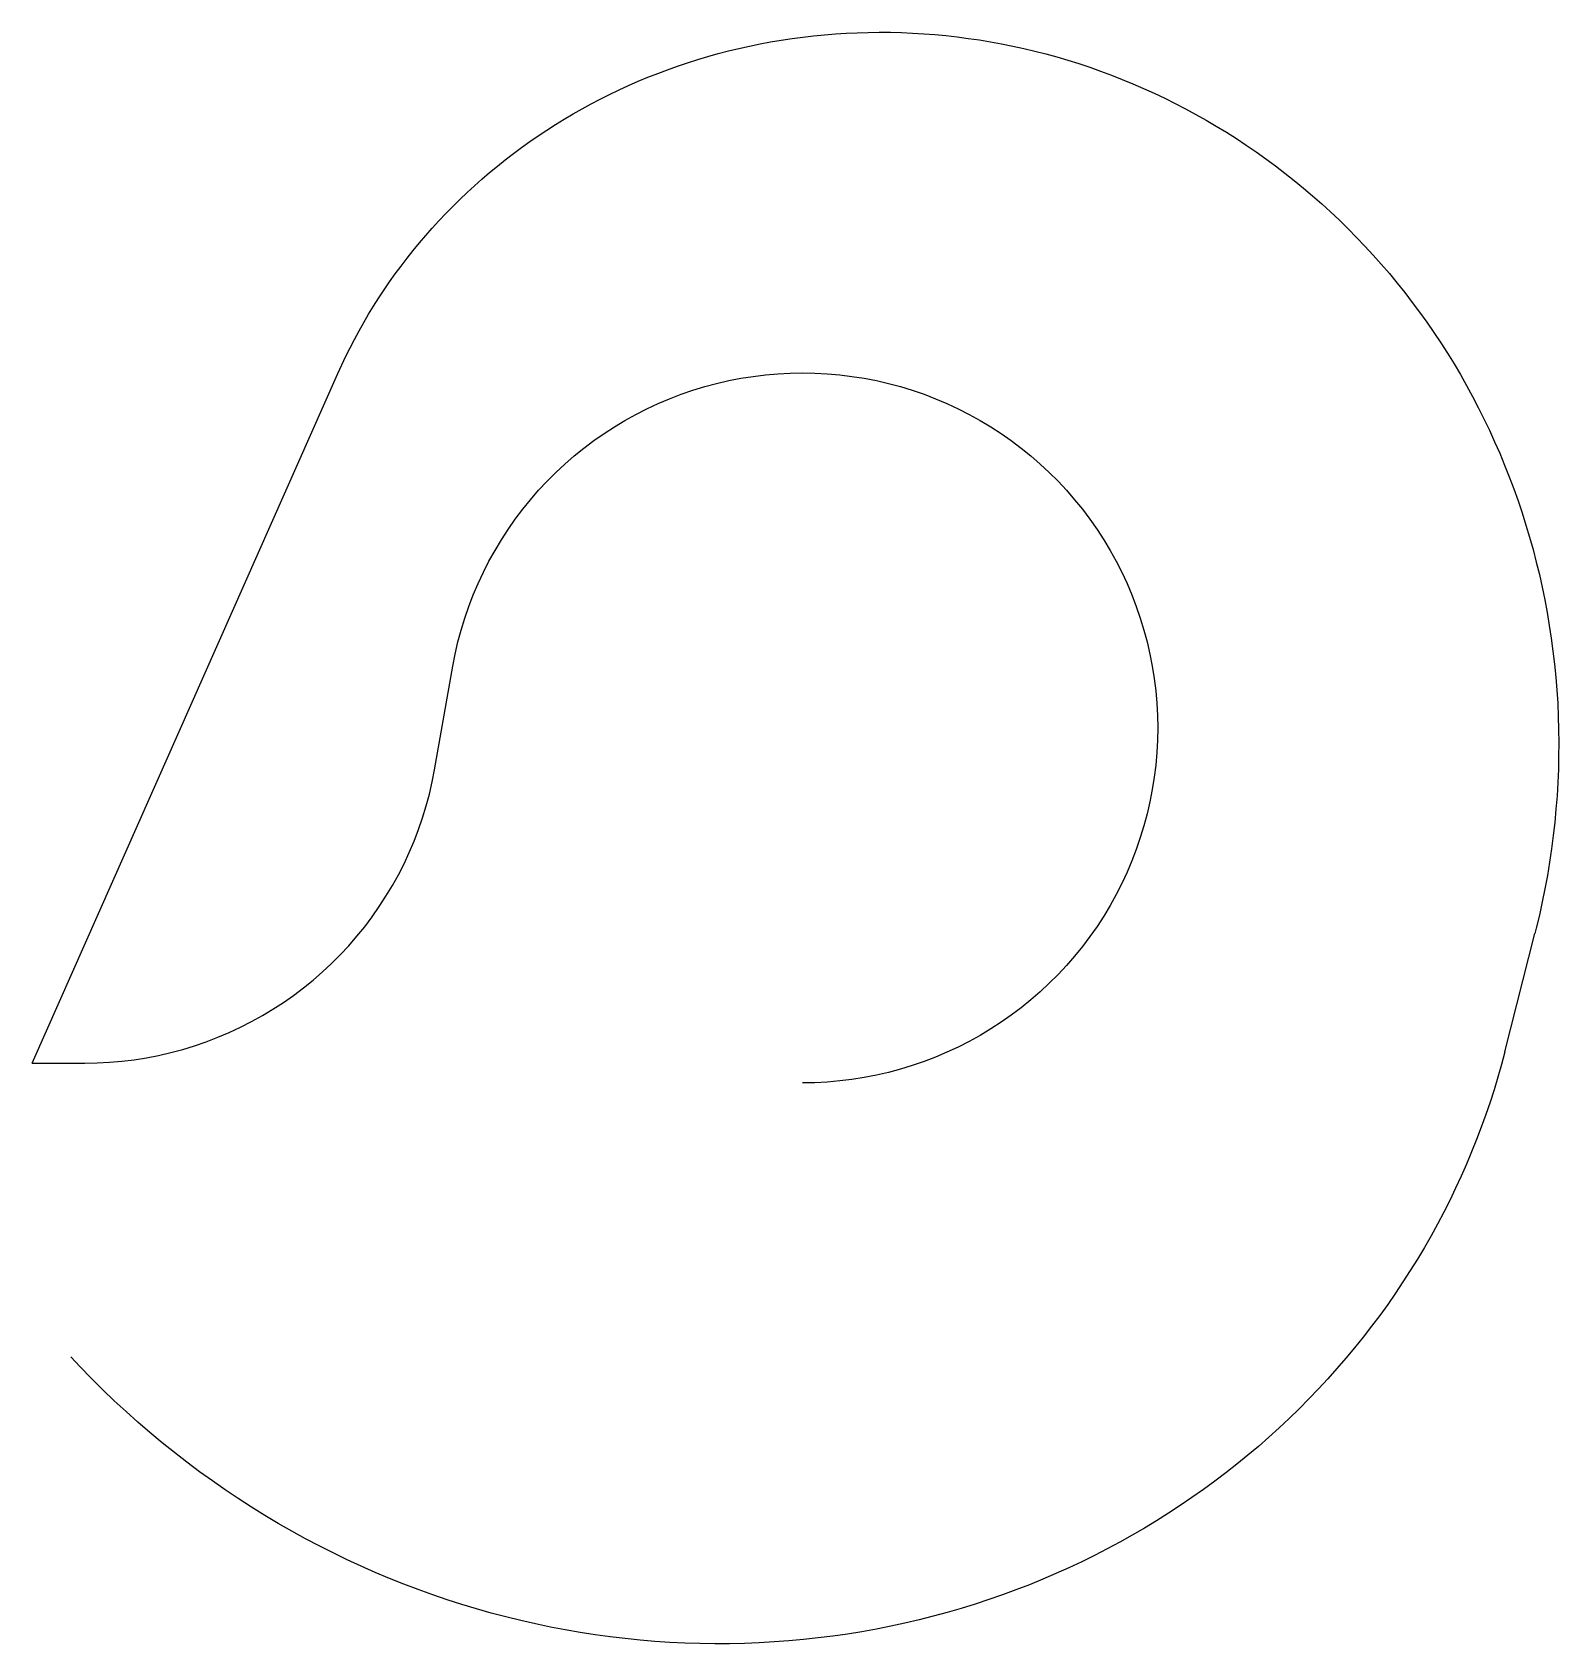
# Model space of a CAD drawing. Header units: metres. Extents: x 0 to 22427, y -8532 to 15150.
import ezdxf

# ---------------------------------------------------------------- set-up
doc = ezdxf.new("R2010")
doc.units = ezdxf.units.M

msp = doc.modelspace()

# ---------------------------------------------------------------- linework, layer by layer
at = {"layer": 'NorminalTrack', "color": 1}
msp.add_lwpolyline([(0, 0), (772, 0), (954, 3), (1136, 13), (1318, 29), (1498, 51), (1678, 79), (1857, 114), (2035, 155), (2210, 202), (2385, 255), (2557, 315), (2727, 380), (2895, 451), (3060, 528), (3222, 611), (3381, 699), (3537, 793), (3690, 892), (3839, 996), (3985, 1106), (4126, 1221), (4264, 1340), (4397, 1464), (4526, 1593), (4650, 1726), (4769, 1864), (4884, 2005), (4993, 2151), (5098, 2300), (5197, 2453), (5291, 2609), (5379, 2768), (5462, 2930), (5539, 3095), (5610, 3263), (5675, 3433), (5735, 3605), (5788, 3779), (5835, 3955), (5876, 4133), (5911, 4312), (5911, 4312), (6179, 5833), (6214, 6012), (6255, 6189), (6302, 6365), (6355, 6539), (6414, 6711), (6480, 6881), (6551, 7049), (6628, 7214), (6710, 7376), (6799, 7535), (6892, 7692), (6992, 7844), (7096, 7994), (7206, 8139), (7320, 8280), (7440, 8418), (7564, 8551), (7693, 8680), (7826, 8804), (7963, 8924), (8105, 9038), (8250, 9148), (8400, 9252), (8552, 9351), (8708, 9445), (8868, 9534), (9030, 9616), (9195, 9693), (9363, 9764), (9533, 9830), (9705, 9889), (9879, 9942), (10055, 9989), (10232, 10030), (10411, 10065), (10591, 10093), (10772, 10116), (10953, 10132), (11135, 10141), (11317, 10144), (11499, 10141), (11681, 10132), (11863, 10116), (12043, 10093), (12223, 10065), (12402, 10030), (12579, 9989), (12755, 9942), (12929, 9889), (13102, 9830), (13272, 9764), (13439, 9693), (13604, 9616), (13767, 9534), (13926, 9445), (14082, 9351), (14235, 9252), (14384, 9148), (14529, 9038), (14671, 8924), (14808, 8804), (14942, 8680), (15070, 8551), (15195, 8418), (15314, 8280), (15429, 8139), (15538, 7994), (15643, 7844), (15742, 7692), (15836, 7535), (15924, 7376), (16007, 7214), (16084, 7049), (16155, 6881), (16220, 6711), (16279, 6539), (16333, 6365), (16380, 6189), (16421, 6012), (16455, 5833), (16484, 5653), (16506, 5472), (16522, 5291), (16531, 5109), (16535, 4927), (16531, 4745), (16522, 4563), (16506, 4381), (16484, 4201), (16455, 4021), (16421, 3842), (16380, 3664), (16333, 3489), (16279, 3314), (16220, 3142), (16155, 2972), (16084, 2805), (16007, 2640), (15924, 2477), (15836, 2318), (15742, 2162), (15643, 2009), (15538, 1860), (15429, 1714), (15314, 1573), (15195, 1436), (15070, 1302), (14942, 1174), (14808, 1049), (14671, 930), (14529, 815), (14384, 706), (14235, 601), (14082, 502), (13926, 408), (13767, 320), (13604, 237), (13439, 160), (13272, 89), (13102, 24), (12929, -35), (12755, -89), (12579, -136), (12402, -177), (12223, -212), (12043, -240), (11863, -262), (11681, -278), (11499, -288), (11317, -291)], dxfattribs=at)
at = {"layer": 'WindSpiral', "color": 3}
for p, q in [((0, 0), (4490, 10134)), ((21633, 166), (22076, 1904))]:
    msp.add_line(p, q, dxfattribs=at)
for points in [[(4490, 10134), (4548, 10260), (4607, 10387), (4670, 10512), (4734, 10636), (4801, 10760), (4870, 10883), (4942, 11005), (5015, 11126), (5092, 11246), (5170, 11364), (5251, 11482), (5333, 11599), (5419, 11714), (5506, 11828), (5595, 11941), (5687, 12053), (5781, 12163), (5877, 12272), (5975, 12380), (6075, 12486), (6178, 12590), (6282, 12693), (6388, 12795), (6497, 12894), (6607, 12992), (6720, 13089), (6834, 13183), (6950, 13276), (7068, 13367), (7188, 13456), (7310, 13543), (7434, 13629), (7559, 13712), (7686, 13793), (7815, 13872), (7945, 13950), (8077, 14025), (8211, 14097), (8346, 14168), (8483, 14237), (8621, 14303), (8761, 14367), (8902, 14429), (9045, 14488), (9189, 14545), (9334, 14599), (9480, 14652), (9628, 14701), (9777, 14749), (9927, 14793), (10078, 14835), (10230, 14875), (10383, 14912), (10537, 14947), (10692, 14978), (10848, 15008), (11005, 15034), (11162, 15058), (11321, 15079), (11480, 15097), (11639, 15113), (11799, 15126), (11960, 15136), (12121, 15143), (12283, 15148), (12445, 15150), (12608, 15149), (12771, 15145), (12934, 15138), (13097, 15128), (13260, 15116), (13424, 15100), (13588, 15082), (13751, 15060), (13915, 15036), (14078, 15009), (14242, 14979), (14405, 14946), (14567, 14911), (14730, 14872), (14892, 14830), (15054, 14786), (15215, 14738), (15376, 14688), (15536, 14635), (15696, 14578), (15855, 14519), (16013, 14457), (16171, 14392), (16327, 14325), (16483, 14254), (16638, 14181), (16791, 14104), (16944, 14025), (17096, 13943), (17246, 13858), (17396, 13771), (17544, 13680), (17690, 13587), (17836, 13491), (17980, 13393), (18122, 13291), (18263, 13187), (18403, 13081), (18541, 12972), (18677, 12860), (18811, 12745), (18944, 12628), (19075, 12509), (19204, 12386), (19332, 12262), (19457, 12135), (19580, 12005), (19701, 11874), (19820, 11739), (19938, 11603), (20052, 11464), (20165, 11323), (20275, 11180), (20383, 11034), (20489, 10887), (20592, 10737), (20693, 10585), (20792, 10431), (20888, 10275), (20981, 10118), (21072, 9958), (21160, 9796), (21245, 9633), (21328, 9468), (21408, 9301), (21485, 9132), (21560, 8962), (21631, 8790), (21700, 8616), (21766, 8442), (21828, 8265), (21888, 8087), (21945, 7908), (21999, 7728), (22050, 7546), (22097, 7363), (22142, 7179), (22183, 6994), (22221, 6808), (22256, 6621), (22288, 6433), (22317, 6244), (22342, 6054), (22364, 5863), (22383, 5672), (22398, 5480), (22411, 5288), (22419, 5095), (22425, 4901), (22427, 4707), (22425, 4513), (22421, 4318), (22413, 4123), (22401, 3928), (22386, 3733), (22368, 3538), (22346, 3343), (22320, 3148), (22292, 2953), (22259, 2758), (22224, 2563), (22184, 2369), (22142, 2175), (22096, 1982), (22076, 1904)], [(21633, 166), (21584, -20), (21532, -205), (21476, -390), (21417, -574), (21354, -757), (21289, -940), (21220, -1122), (21147, -1303), (21072, -1483), (20993, -1661), (20911, -1839), (20825, -2016), (20737, -2191), (20645, -2366), (20550, -2538), (20452, -2710), (20350, -2880), (20246, -3048), (20138, -3215), (20027, -3381), (19914, -3545), (19797, -3707), (19677, -3867), (19554, -4025), (19428, -4182), (19300, -4336), (19168, -4489), (19033, -4639), (18896, -4788), (18756, -4934), (18613, -5078), (18467, -5220), (18319, -5359), (18168, -5496), (18014, -5631), (17857, -5763), (17699, -5892), (17537, -6019), (17373, -6144), (17207, -6265), (17038, -6384), (16867, -6501), (16694, -6614), (16518, -6725), (16341, -6832), (16161, -6937), (15979, -7039), (15794, -7138), (15608, -7233), (15420, -7326), (15230, -7415), (15038, -7502), (14845, -7585), (14649, -7664), (14452, -7741), (14254, -7814), (14053, -7884), (13851, -7950), (13648, -8013), (13443, -8072), (13237, -8128), (13030, -8181), (12821, -8230), (12612, -8275), (12401, -8317), (12189, -8355), (11976, -8389), (11762, -8420), (11548, -8447), (11332, -8471), (11116, -8491), (10899, -8506), (10682, -8519), (10464, -8527), (10246, -8532), (10027, -8532), (9808, -8529), (9588, -8522), (9369, -8512), (9149, -8497), (8929, -8479), (8709, -8456), (8490, -8430), (8270, -8400), (8051, -8366), (7831, -8328), (7613, -8287), (7394, -8241), (7177, -8191), (6959, -8138), (6743, -8081), (6527, -8020), (6311, -7955), (6097, -7886), (5883, -7813), (5671, -7737), (5459, -7656), (5249, -7572), (5040, -7484), (4832, -7393), (4625, -7297), (4420, -7198), (4216, -7095), (4014, -6988), (3813, -6878), (3614, -6764), (3417, -6646), (3221, -6525), (3027, -6400), (2835, -6272), (2646, -6140), (2458, -6005), (2272, -5866), (2089, -5723), (1907, -5578), (1728, -5428), (1552, -5276), (1378, -5120), (1206, -4961), (1037, -4799), (870, -4634), (706, -4465), (568, -4318)]]:
    msp.add_lwpolyline(points, dxfattribs=at)

doc.saveas('drawing.dxf')
